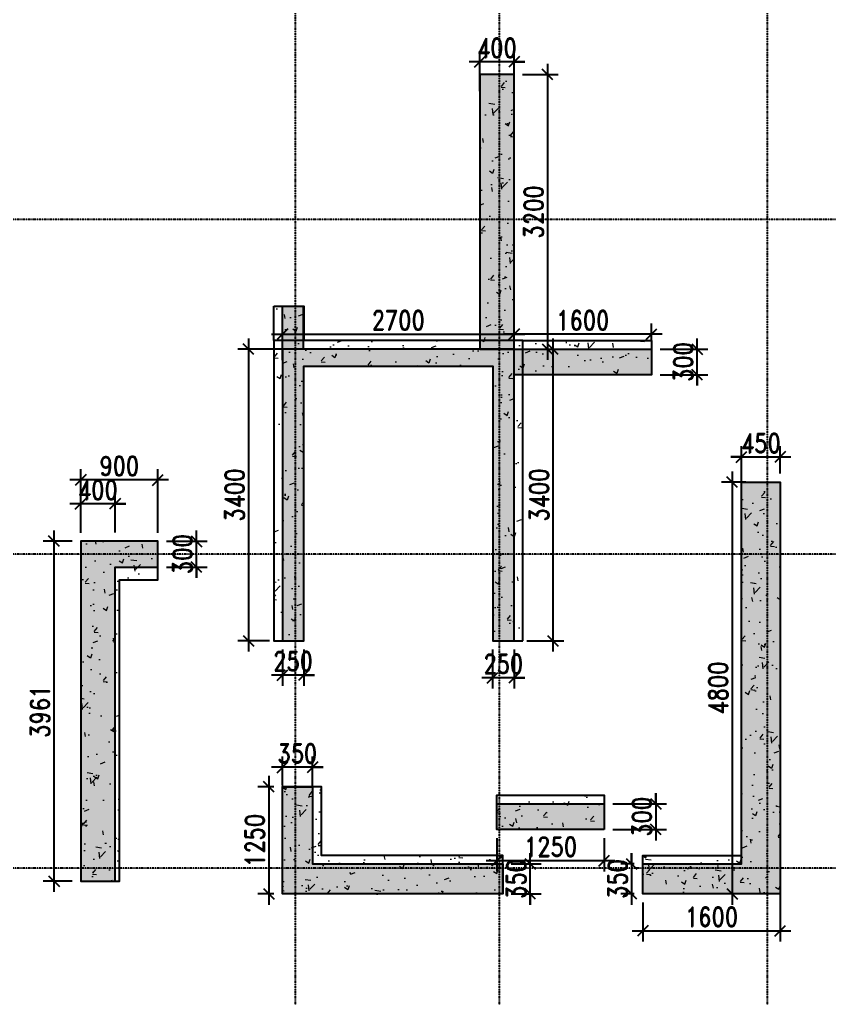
# Model space of a CAD drawing. Header units: millimetres. Extents: x 2061841 to 105821645, y -77612 to 48520811.
# Drawn here: x 105242382 to 105251819, y 48446176 to 48457584 of the extents above; entities that cross this region are included whole.
import ezdxf

# ---------------------------------------------------------------- set-up
doc = ezdxf.new("R2010")
doc.units = ezdxf.units.MM
doc.header["$LTSCALE"] = 10
doc.header["$MEASUREMENT"] = 0
doc.linetypes.add('CENTER', pattern=[2, 1.25, -0.25, 0.25, -0.25])
for name, color, linetype in [('AS-COLS', 2, 'Continuous'), ('DIM', 8, 'Continuous'), ('griddim', 3, 'Continuous'), ('S-OPENING', 6, 'Continuous')]:
    doc.layers.add(name, color=color, linetype=linetype)
doc.layers.add('S-STRCOL HATCH', color=33, linetype='Continuous', lineweight=9)
doc.styles.add('200', font='romand.shx', dxfattribs={"width": 0.8, "height": 225})
doc.dimstyles.new('GR1', dxfattribs={"dimtxt": 225, "dimasz": 125, "dimexe": 125, "dimexo": 100, "dimgap": 50, "dimtad": 1, "dimdec": 0, "dimzin": 3, "dimdsep": 46, "dimtxsty": '200', "dimblk1": 'OBLIQUE', "dimblk2": 'OBLIQUE', "dimsah": 1, "dimcen": 0.0625, "dimdle": 125, "dimclrd": 3, "dimclre": 3, "dimclrt": 2, "dimadec": 0, "dimazin": 0, "dimtfac": 1, "dimtdec": 0, "dimtix": 1, "dimtmove": 0, "dimatfit": 3, "dimfxl": 1, "dimtolj": 1, "dimtzin": 0, "dimarcsym": 0})
pattern_1 = [(50, (-102438165.63, -48481002.76), (546.554007, -47.8172566), [57.15, -628.65]), (355, (-102438165.63, -48481002.76), (-105.7302643, 573.1705357), [45.72, -502.9217525]), (100.4514447, (-102438120.1, -48481006.74), (440.8237413, 525.3532557), [48.5700264, -534.2707338]), (46.1842, (-102438165.6, -48480850.36), (813.2371227, -126.1269838), [85.725, -942.975]), (96.6355576, (-102438097.9, -48480860.9), (712.212402, 742.278374), [72.8550694, -801.4068245]), (351.1841512, (-102438165.6, -48480850.36), (712.212402, 742.278374), [68.579901, -754.379196]), (21, (-102438089.43, -48480888.46), (454.8431738, -306.7955946), [57.15, -628.65]), (326, (-102438089.43, -48480888.46), (185.406085, 552.5638984), [45.72, -502.92]), (71.451445, (-102438051.53, -48480914), (640.2492578, 245.7683067), [48.5700264, -534.2698128]), (37.5, (-102438165.63, -48481002.76), (9.26580975, 253.66511662), [0, -496.824, 0, -510.54, 0, -504.825]), (7.5, (-102438165.63, -48481002.76), (200.4589875, 300.54172445), [0, -291.084, 0, -485.394, 0, -192.405]), (327.5, (-102438335.56, -48481002.76), (406.7717855, -17.18623198), [0, -190.5, 0, -594.36, 0, -788.67]), (317.5, (-102438411.76, -48481002.76), (444.3875442, 76.2794731), [0, -247.65, 0, -394.716, 0, -560.07])]

# ---------------------------------------------------------------- blocks, each defined once
blk = doc.blocks.new('_Oblique')
at = {"color": 0, "linetype": 'ByBlock', "lineweight": -2}
blk.add_line((-0.5, -0.5), (0.5, 0.5), dxfattribs=at)
blk = doc.blocks.new('*D403')
at = {"layer": 'Defpoints', "color": 0, "transparency": 16777216}
for p in [(10969, 19708), (10969, 19268), (11369, 19268)]:
    blk.add_point(p, dxfattribs=at)
at = {"layer": 'DIM', "color": 3, "lineweight": -2, "transparency": 16777216}
for p, q in [((10969, 19368), (10969, 19833)), ((11369, 19368), (11369, 19833)), ((11494, 19708), (10844, 19708)), ((10969, 19708), (10844, 19708)), ((11369, 19708), (11494, 19708))]:
    blk.add_line(p, q, dxfattribs=at)
at = {"layer": 'DIM', "color": 3, "linetype": 'ByBlock', "lineweight": -2, "transparency": 16777216, "xscale": 125, "yscale": 125, "zscale": 125}
blk.add_blockref('_Oblique', (10969, 19708), dxfattribs=at)
at = {"layer": 'DIM', "color": 3, "linetype": 'ByBlock', "lineweight": -2, "transparency": 16777216, "xscale": 125, "yscale": 125, "zscale": 125, "rotation": 180}
blk.add_blockref('_Oblique', (11369, 19708), dxfattribs=at)
at = {"layer": 'DIM', "color": 2, "transparency": 16777216, "insert": (11169, 19870), "char_height": 225, "attachment_point": 5, "style": '200'}
blk.add_mtext('\\A1;400', dxfattribs=at)
blk = doc.blocks.new('*D404')
at = {"layer": 'Defpoints', "color": 0, "transparency": 16777216}
for p in [(11369, 19560), (11519, 16360), (11759, 16360)]:
    blk.add_point(p, dxfattribs=at)
at = {"layer": 'DIM', "color": 3, "lineweight": -2, "transparency": 16777216}
for p, q in [((11759, 19685), (11759, 16235)), ((11469, 19560), (11884, 19560)), ((11619, 16360), (11884, 16360))]:
    blk.add_line(p, q, dxfattribs=at)
at = {"layer": 'DIM', "color": 3, "linetype": 'ByBlock', "lineweight": -2, "transparency": 16777216, "xscale": 125, "yscale": 125, "zscale": 125}
for p, rotation in [((11759, 19560), 90), ((11759, 16360), 270)]:
    blk.add_blockref('_Oblique', p, dxfattribs=dict(at, rotation=rotation))
at = {"layer": 'DIM', "color": 2, "transparency": 16777216, "insert": (11597, 17960), "char_height": 225, "attachment_point": 5, "rotation": 90, "style": '200'}
blk.add_mtext('\\A1;3200', dxfattribs=at)
blk = doc.blocks.new('*D405')
at = {"layer": 'Defpoints', "color": 0, "transparency": 16777216}
for p in [(8669, 12960), (8919, 12960), (8669, 12560)]:
    blk.add_point(p, dxfattribs=at)
at = {"layer": 'DIM', "color": 3, "lineweight": -2, "transparency": 16777216}
for p, q in [((8669, 12860), (8669, 12435)), ((8919, 12860), (8919, 12435)), ((9044, 12560), (8544, 12560)), ((8669, 12560), (8544, 12560)), ((8919, 12560), (9044, 12560))]:
    blk.add_line(p, q, dxfattribs=at)
at = {"layer": 'DIM', "color": 3, "linetype": 'ByBlock', "lineweight": -2, "transparency": 16777216, "xscale": 125, "yscale": 125, "zscale": 125}
blk.add_blockref('_Oblique', (8669, 12560), dxfattribs=at)
at = {"layer": 'DIM', "color": 3, "linetype": 'ByBlock', "lineweight": -2, "transparency": 16777216, "xscale": 125, "yscale": 125, "zscale": 125, "rotation": 180}
blk.add_blockref('_Oblique', (8919, 12560), dxfattribs=at)
at = {"layer": 'DIM', "color": 2, "transparency": 16777216, "insert": (8794, 12722), "char_height": 225, "attachment_point": 5, "style": '200'}
blk.add_mtext('\\A1;250', dxfattribs=at)
blk = doc.blocks.new('*D406')
at = {"layer": 'Defpoints', "color": 0, "transparency": 16777216}
for p in [(11119, 12960), (11369, 12960), (11119, 12529)]:
    blk.add_point(p, dxfattribs=at)
at = {"layer": 'DIM', "color": 3, "lineweight": -2, "transparency": 16777216}
for p, q in [((11119, 12860), (11119, 12404)), ((11369, 12860), (11369, 12404)), ((11494, 12529), (10994, 12529)), ((11119, 12529), (10994, 12529)), ((11369, 12529), (11494, 12529))]:
    blk.add_line(p, q, dxfattribs=at)
at = {"layer": 'DIM', "color": 3, "linetype": 'ByBlock', "lineweight": -2, "transparency": 16777216, "xscale": 125, "yscale": 125, "zscale": 125}
blk.add_blockref('_Oblique', (11119, 12529), dxfattribs=at)
at = {"layer": 'DIM', "color": 3, "linetype": 'ByBlock', "lineweight": -2, "transparency": 16777216, "xscale": 125, "yscale": 125, "zscale": 125, "rotation": 180}
blk.add_blockref('_Oblique', (11369, 12529), dxfattribs=at)
at = {"layer": 'DIM', "color": 2, "transparency": 16777216, "insert": (11244, 12691), "char_height": 225, "attachment_point": 5, "style": '200'}
blk.add_mtext('\\A1;250', dxfattribs=at)
blk = doc.blocks.new('*D407')
at = {"layer": 'Defpoints', "color": 0, "transparency": 16777216}
for p in [(6319, 14557), (6319, 14121), (6719, 14121)]:
    blk.add_point(p, dxfattribs=at)
at = {"layer": 'DIM', "color": 3, "lineweight": -2, "transparency": 16777216}
for p, q in [((6319, 14221), (6319, 14682)), ((6719, 14221), (6719, 14682)), ((6844, 14557), (6194, 14557)), ((6319, 14557), (6194, 14557)), ((6719, 14557), (6844, 14557))]:
    blk.add_line(p, q, dxfattribs=at)
at = {"layer": 'DIM', "color": 3, "linetype": 'ByBlock', "lineweight": -2, "transparency": 16777216, "xscale": 125, "yscale": 125, "zscale": 125}
blk.add_blockref('_Oblique', (6319, 14557), dxfattribs=at)
at = {"layer": 'DIM', "color": 3, "linetype": 'ByBlock', "lineweight": -2, "transparency": 16777216, "xscale": 125, "yscale": 125, "zscale": 125, "rotation": 180}
blk.add_blockref('_Oblique', (6719, 14557), dxfattribs=at)
at = {"layer": 'DIM', "color": 2, "transparency": 16777216, "insert": (6519, 14719), "char_height": 225, "attachment_point": 5, "style": '200'}
blk.add_mtext('\\A1;400', dxfattribs=at)
blk = doc.blocks.new('*D408')
at = {"layer": 'Defpoints', "color": 0, "transparency": 16777216}
for p in [(6319, 14121), (6008, 10159), (6319, 10159)]:
    blk.add_point(p, dxfattribs=at)
at = {"layer": 'DIM', "color": 3, "lineweight": -2, "transparency": 16777216}
for p, q in [((6008, 14246), (6008, 10034)), ((6219, 14121), (5883, 14121)), ((6219, 10159), (5883, 10159))]:
    blk.add_line(p, q, dxfattribs=at)
at = {"layer": 'DIM', "color": 3, "linetype": 'ByBlock', "lineweight": -2, "transparency": 16777216, "xscale": 125, "yscale": 125, "zscale": 125}
for p, rotation in [((6008, 14121), 90), ((6008, 10159), 270)]:
    blk.add_blockref('_Oblique', p, dxfattribs=dict(at, rotation=rotation))
at = {"layer": 'DIM', "color": 2, "transparency": 16777216, "insert": (5845, 12140), "char_height": 225, "attachment_point": 5, "rotation": 90, "style": '200'}
blk.add_mtext('\\A1;3961', dxfattribs=at)
blk = doc.blocks.new('*D426')
at = {"layer": 'Defpoints', "color": 0, "transparency": 16777216}
for p in [(8669, 11260), (8510, 10010), (8669, 10010)]:
    blk.add_point(p, dxfattribs=at)
at = {"layer": 'DIM', "color": 3, "lineweight": -2, "transparency": 16777216}
for p, q in [((8510, 11385), (8510, 9885)), ((8569, 11260), (8385, 11260)), ((8569, 10010), (8385, 10010))]:
    blk.add_line(p, q, dxfattribs=at)
at = {"layer": 'DIM', "color": 3, "linetype": 'ByBlock', "lineweight": -2, "transparency": 16777216, "xscale": 125, "yscale": 125, "zscale": 125}
for p, rotation in [((8510, 11260), 90), ((8510, 10010), 270)]:
    blk.add_blockref('_Oblique', p, dxfattribs=dict(at, rotation=rotation))
at = {"layer": 'DIM', "color": 2, "transparency": 16777216, "insert": (8348, 10635), "char_height": 225, "attachment_point": 5, "rotation": 90, "style": '200'}
blk.add_mtext('\\A1;1250', dxfattribs=at)
blk = doc.blocks.new('*D435')
at = {"layer": 'Defpoints', "color": 0, "transparency": 16777216}
for p in [(8669, 11486), (8669, 11173), (9019, 11173)]:
    blk.add_point(p, dxfattribs=at)
at = {"layer": 'DIM', "color": 3, "lineweight": -2, "transparency": 16777216}
for p, q in [((8669, 11273), (8669, 11611)), ((9019, 11273), (9019, 11611)), ((9144, 11486), (8544, 11486)), ((8669, 11486), (8544, 11486)), ((9019, 11486), (9144, 11486))]:
    blk.add_line(p, q, dxfattribs=at)
at = {"layer": 'DIM', "color": 3, "linetype": 'ByBlock', "lineweight": -2, "transparency": 16777216, "xscale": 125, "yscale": 125, "zscale": 125}
blk.add_blockref('_Oblique', (8669, 11486), dxfattribs=at)
at = {"layer": 'DIM', "color": 3, "linetype": 'ByBlock', "lineweight": -2, "transparency": 16777216, "xscale": 125, "yscale": 125, "zscale": 125, "rotation": 180}
blk.add_blockref('_Oblique', (9019, 11486), dxfattribs=at)
at = {"layer": 'DIM', "color": 2, "transparency": 16777216, "insert": (8844, 11648), "char_height": 225, "attachment_point": 5, "style": '200'}
blk.add_mtext('\\A1;350', dxfattribs=at)
blk = doc.blocks.new('*D439')
at = {"layer": 'Defpoints', "color": 0, "transparency": 16777216}
for p in [(11169, 10760), (12419, 10760), (11169, 10398)]:
    blk.add_point(p, dxfattribs=at)
at = {"layer": 'DIM', "color": 3, "lineweight": -2, "transparency": 16777216}
for p, q in [((11169, 10660), (11169, 10273)), ((12419, 10660), (12419, 10273)), ((12544, 10398), (11044, 10398))]:
    blk.add_line(p, q, dxfattribs=at)
at = {"layer": 'DIM', "color": 3, "linetype": 'ByBlock', "lineweight": -2, "transparency": 16777216, "xscale": 125, "yscale": 125, "zscale": 125, "rotation": 180}
blk.add_blockref('_Oblique', (11169, 10398), dxfattribs=at)
at = {"layer": 'DIM', "color": 3, "linetype": 'ByBlock', "lineweight": -2, "transparency": 16777216, "xscale": 125, "yscale": 125, "zscale": 125}
blk.add_blockref('_Oblique', (12419, 10398), dxfattribs=at)
at = {"layer": 'DIM', "color": 2, "transparency": 16777216, "insert": (11794, 10561), "char_height": 225, "attachment_point": 5, "style": '200'}
blk.add_mtext('\\A1;1250', dxfattribs=at)
blk = doc.blocks.new('*D440')
at = {"layer": 'Defpoints', "color": 0, "transparency": 16777216}
for p in [(12419, 11060), (12419, 10760), (13020, 10760)]:
    blk.add_point(p, dxfattribs=at)
at = {"layer": 'DIM', "color": 3, "lineweight": -2, "transparency": 16777216}
for p, q in [((13020, 11185), (13020, 10635)), ((13020, 11060), (13020, 11185)), ((12519, 11060), (13145, 11060)), ((12519, 10760), (13145, 10760)), ((13020, 10760), (13020, 10635))]:
    blk.add_line(p, q, dxfattribs=at)
at = {"layer": 'DIM', "color": 3, "linetype": 'ByBlock', "lineweight": -2, "transparency": 16777216, "xscale": 125, "yscale": 125, "zscale": 125}
for p, rotation in [((13020, 11060), 270), ((13020, 10760), 90)]:
    blk.add_blockref('_Oblique', p, dxfattribs=dict(at, rotation=rotation))
at = {"layer": 'DIM', "color": 2, "transparency": 16777216, "insert": (12858, 10910), "char_height": 225, "attachment_point": 5, "rotation": 90, "style": '200'}
blk.add_mtext('\\A1;300', dxfattribs=at)
blk = doc.blocks.new('*D441')
at = {"layer": 'Defpoints', "color": 0, "transparency": 16777216}
for p in [(14170, 14810), (13911, 10010), (14270, 10010)]:
    blk.add_point(p, dxfattribs=at)
at = {"layer": 'DIM', "color": 3, "lineweight": -2, "transparency": 16777216}
for p, q in [((13911, 14935), (13911, 9885)), ((14070, 14810), (13786, 14810)), ((14170, 10010), (13786, 10010))]:
    blk.add_line(p, q, dxfattribs=at)
at = {"layer": 'DIM', "color": 3, "linetype": 'ByBlock', "lineweight": -2, "transparency": 16777216, "xscale": 125, "yscale": 125, "zscale": 125}
for p, rotation in [((13911, 14810), 90), ((13911, 10010), 270)]:
    blk.add_blockref('_Oblique', p, dxfattribs=dict(at, rotation=rotation))
at = {"layer": 'DIM', "color": 2, "transparency": 16777216, "insert": (13748, 12410), "char_height": 225, "attachment_point": 5, "rotation": 90, "style": '200'}
blk.add_mtext('\\A1;4800', dxfattribs=at)
blk = doc.blocks.new('*D443')
at = {"layer": 'Defpoints', "color": 0, "transparency": 16777216}
for p in [(8769, 16360), (8275, 12960), (8619, 12960)]:
    blk.add_point(p, dxfattribs=at)
at = {"layer": 'DIM', "color": 3, "lineweight": -2, "transparency": 16777216}
for p, q in [((8275, 16485), (8275, 12835)), ((8669, 16360), (8150, 16360)), ((8519, 12960), (8150, 12960))]:
    blk.add_line(p, q, dxfattribs=at)
at = {"layer": 'DIM', "color": 3, "linetype": 'ByBlock', "lineweight": -2, "transparency": 16777216, "xscale": 125, "yscale": 125, "zscale": 125}
for p, rotation in [((8275, 16360), 90), ((8275, 12960), 270)]:
    blk.add_blockref('_Oblique', p, dxfattribs=dict(at, rotation=rotation))
at = {"layer": 'DIM', "color": 2, "transparency": 16777216, "insert": (8113, 14660), "char_height": 225, "attachment_point": 5, "rotation": 90, "style": '200'}
blk.add_mtext('\\A1;3400', dxfattribs=at)
blk = doc.blocks.new('*D444')
at = {"layer": 'Defpoints', "color": 0, "transparency": 16777216}
for p in [(11419, 16360), (11419, 12960), (11822, 12960)]:
    blk.add_point(p, dxfattribs=at)
at = {"layer": 'DIM', "color": 3, "lineweight": -2, "transparency": 16777216}
for p, q in [((11822, 16485), (11822, 12835)), ((11519, 16360), (11947, 16360)), ((11519, 12960), (11947, 12960))]:
    blk.add_line(p, q, dxfattribs=at)
at = {"layer": 'DIM', "color": 3, "linetype": 'ByBlock', "lineweight": -2, "transparency": 16777216, "xscale": 125, "yscale": 125, "zscale": 125}
for p, rotation in [((11822, 16360), 90), ((11822, 12960), 270)]:
    blk.add_blockref('_Oblique', p, dxfattribs=dict(at, rotation=rotation))
at = {"layer": 'DIM', "color": 2, "transparency": 16777216, "insert": (11660, 14660), "char_height": 225, "attachment_point": 5, "rotation": 90, "style": '200'}
blk.add_mtext('\\A1;3400', dxfattribs=at)
blk = doc.blocks.new('*D445')
at = {"layer": 'Defpoints', "color": 0, "transparency": 16777216}
for p in [(11370, 16534), (8669, 16131), (11370, 16093)]:
    blk.add_point(p, dxfattribs=at)
at = {"layer": 'DIM', "color": 3, "lineweight": -2, "transparency": 16777216}
for p, q in [((8669, 16231), (8669, 16659)), ((11370, 16193), (11370, 16659)), ((8544, 16534), (11495, 16534))]:
    blk.add_line(p, q, dxfattribs=at)
at = {"layer": 'DIM', "color": 3, "linetype": 'ByBlock', "lineweight": -2, "transparency": 16777216, "xscale": 125, "yscale": 125, "zscale": 125, "rotation": 180}
blk.add_blockref('_Oblique', (8669, 16534), dxfattribs=at)
at = {"layer": 'DIM', "color": 3, "linetype": 'ByBlock', "lineweight": -2, "transparency": 16777216, "xscale": 125, "yscale": 125, "zscale": 125}
blk.add_blockref('_Oblique', (11370, 16534), dxfattribs=at)
at = {"layer": 'DIM', "color": 2, "transparency": 16777216, "insert": (10019, 16696), "char_height": 225, "attachment_point": 5, "style": '200'}
blk.add_mtext('\\A1;2700', dxfattribs=at)
blk = doc.blocks.new('*D446')
at = {"layer": 'Defpoints', "color": 0, "transparency": 16777216}
for p in [(11370, 16534), (11370, 16360), (12970, 16360)]:
    blk.add_point(p, dxfattribs=at)
at = {"layer": 'DIM', "color": 3, "lineweight": -2, "transparency": 16777216}
for p, q in [((11370, 16460), (11370, 16659)), ((12970, 16460), (12970, 16659)), ((13095, 16534), (11245, 16534))]:
    blk.add_line(p, q, dxfattribs=at)
at = {"layer": 'DIM', "color": 3, "linetype": 'ByBlock', "lineweight": -2, "transparency": 16777216, "xscale": 125, "yscale": 125, "zscale": 125, "rotation": 180}
blk.add_blockref('_Oblique', (11370, 16534), dxfattribs=at)
at = {"layer": 'DIM', "color": 3, "linetype": 'ByBlock', "lineweight": -2, "transparency": 16777216, "xscale": 125, "yscale": 125, "zscale": 125}
blk.add_blockref('_Oblique', (12970, 16534), dxfattribs=at)
at = {"layer": 'DIM', "color": 2, "transparency": 16777216, "insert": (12170, 16696), "char_height": 225, "attachment_point": 5, "style": '200'}
blk.add_mtext('\\A1;1600', dxfattribs=at)
blk = doc.blocks.new('*D447')
at = {"layer": 'Defpoints', "color": 0, "transparency": 16777216}
for p in [(12970, 16360), (13501, 16360), (12970, 16060)]:
    blk.add_point(p, dxfattribs=at)
at = {"layer": 'DIM', "color": 3, "lineweight": -2, "transparency": 16777216}
for p, q in [((13501, 15935), (13501, 16485)), ((13501, 16360), (13501, 16485)), ((13070, 16360), (13626, 16360)), ((13070, 16060), (13626, 16060)), ((13501, 16060), (13501, 15935))]:
    blk.add_line(p, q, dxfattribs=at)
at = {"layer": 'DIM', "color": 3, "linetype": 'ByBlock', "lineweight": -2, "transparency": 16777216, "xscale": 125, "yscale": 125, "zscale": 125}
for p, rotation in [((13501, 16360), 270), ((13501, 16060), 90)]:
    blk.add_blockref('_Oblique', p, dxfattribs=dict(at, rotation=rotation))
at = {"layer": 'DIM', "color": 2, "transparency": 16777216, "insert": (13339, 16210), "char_height": 225, "attachment_point": 5, "rotation": 90, "style": '200'}
blk.add_mtext('\\A1;300', dxfattribs=at)
blk = doc.blocks.new('*D453')
at = {"layer": 'Defpoints', "color": 0, "transparency": 16777216}
for p in [(14470, 15103), (14470, 14810), (14020, 14710)]:
    blk.add_point(p, dxfattribs=at)
at = {"layer": 'DIM', "color": 3, "lineweight": -2, "transparency": 16777216}
for p, q in [((14020, 14810), (14020, 15228)), ((14470, 14910), (14470, 15228)), ((13895, 15103), (14595, 15103)), ((14020, 15103), (13895, 15103)), ((14470, 15103), (14595, 15103))]:
    blk.add_line(p, q, dxfattribs=at)
at = {"layer": 'DIM', "color": 3, "linetype": 'ByBlock', "lineweight": -2, "transparency": 16777216, "xscale": 125, "yscale": 125, "zscale": 125}
blk.add_blockref('_Oblique', (14020, 15103), dxfattribs=at)
at = {"layer": 'DIM', "color": 3, "linetype": 'ByBlock', "lineweight": -2, "transparency": 16777216, "xscale": 125, "yscale": 125, "zscale": 125, "rotation": 180}
blk.add_blockref('_Oblique', (14470, 15103), dxfattribs=at)
at = {"layer": 'DIM', "color": 2, "transparency": 16777216, "insert": (14245, 15265), "char_height": 225, "attachment_point": 5, "style": '200'}
blk.add_mtext('\\A1;450', dxfattribs=at)
blk = doc.blocks.new('*D476')
at = {"layer": 'AS-COLS', "color": 3, "lineweight": -2, "transparency": 16777216}
for p, q in [((11558, 9885), (11558, 10485)), ((11558, 10360), (11558, 10485)), ((11336, 10360), (11683, 10360)), ((11336, 10010), (11683, 10010)), ((11558, 10010), (11558, 9885))]:
    blk.add_line(p, q, dxfattribs=at)
at = {"layer": 'Defpoints', "color": 0, "transparency": 16777216}
for p in [(11236, 10360), (11558, 10360), (11236, 10010)]:
    blk.add_point(p, dxfattribs=at)
at = {"layer": 'AS-COLS', "color": 3, "linetype": 'ByBlock', "lineweight": -2, "transparency": 16777216, "xscale": 125, "yscale": 125, "zscale": 125}
for p, rotation in [((11558, 10360), 270), ((11558, 10010), 90)]:
    blk.add_blockref('_Oblique', p, dxfattribs=dict(at, rotation=rotation))
at = {"layer": 'AS-COLS', "color": 2, "transparency": 16777216, "insert": (11395, 10185), "char_height": 225, "attachment_point": 5, "rotation": 90, "style": '200'}
blk.add_mtext('\\A1;350', dxfattribs=at)
blk = doc.blocks.new('*D488')
at = {"color": 3, "lineweight": -2, "transparency": 16777216}
for p, q in [((12738, 10485), (12738, 9885)), ((12738, 10360), (12738, 10485)), ((12770, 10360), (12613, 10360)), ((12770, 10010), (12613, 10010)), ((12738, 10010), (12738, 9885))]:
    blk.add_line(p, q, dxfattribs=at)
at = {"layer": 'Defpoints', "color": 0, "transparency": 16777216}
for p in [(12870, 10360), (12738, 10010), (12870, 10010)]:
    blk.add_point(p, dxfattribs=at)
at = {"color": 3, "linetype": 'ByBlock', "lineweight": -2, "transparency": 16777216, "xscale": 125, "yscale": 125, "zscale": 125}
for p, rotation in [((12738, 10360), 270), ((12738, 10010), 90)]:
    blk.add_blockref('_Oblique', p, dxfattribs=dict(at, rotation=rotation))
at = {"color": 2, "transparency": 16777216, "insert": (12576, 10185), "char_height": 225, "attachment_point": 5, "rotation": 90, "style": '200'}
blk.add_mtext('\\A1;350', dxfattribs=at)
blk = doc.blocks.new('*D489')
at = {"color": 3, "lineweight": -2, "transparency": 16777216}
for p, q in [((14470, 10010), (14470, 9456)), ((12870, 9910), (12870, 9456)), ((12745, 9581), (14595, 9581))]:
    blk.add_line(p, q, dxfattribs=at)
at = {"layer": 'Defpoints', "color": 0, "transparency": 16777216}
for p in [(14470, 10110), (12870, 10010), (14470, 9581)]:
    blk.add_point(p, dxfattribs=at)
at = {"color": 3, "linetype": 'ByBlock', "lineweight": -2, "transparency": 16777216, "xscale": 125, "yscale": 125, "zscale": 125, "rotation": 180}
blk.add_blockref('_Oblique', (12870, 9581), dxfattribs=at)
at = {"color": 3, "linetype": 'ByBlock', "lineweight": -2, "transparency": 16777216, "xscale": 125, "yscale": 125, "zscale": 125}
blk.add_blockref('_Oblique', (14470, 9581), dxfattribs=at)
at = {"color": 2, "transparency": 16777216, "insert": (13670, 9743), "char_height": 225, "attachment_point": 5, "style": '200'}
blk.add_mtext('\\A1;1600', dxfattribs=at)
blk = doc.blocks.new('*D669')
at = {"layer": 'AS-COLS', "color": 3, "lineweight": -2, "transparency": 16777216}
for p, q in [((102480094, 48549618), (102480094, 48550358)), ((102480994, 48549618), (102480994, 48550358)), ((102481119, 48550233), (102479969, 48550233))]:
    blk.add_line(p, q, dxfattribs=at)
at = {"layer": 'Defpoints', "color": 0, "transparency": 16777216}
for p in [(102480094, 48550233), (102480094, 48549518), (102480994, 48549518)]:
    blk.add_point(p, dxfattribs=at)
at = {"layer": 'AS-COLS', "color": 3, "linetype": 'ByBlock', "lineweight": -2, "transparency": 16777216, "xscale": 125, "yscale": 125, "zscale": 125, "rotation": 180}
blk.add_blockref('_Oblique', (102480094, 48550233), dxfattribs=at)
at = {"layer": 'AS-COLS', "color": 3, "linetype": 'ByBlock', "lineweight": -2, "transparency": 16777216, "xscale": 125, "yscale": 125, "zscale": 125}
blk.add_blockref('_Oblique', (102480994, 48550233), dxfattribs=at)
at = {"layer": 'AS-COLS', "color": 2, "transparency": 16777216, "insert": (102480544, 48550396), "char_height": 225, "attachment_point": 5, "style": '200'}
blk.add_mtext('\\A1;900', dxfattribs=at)
blk = doc.blocks.new('*D670')
at = {"layer": 'AS-COLS', "color": 3, "lineweight": -2, "transparency": 16777216}
for p, q in [((102481443, 48549093), (102481443, 48549643)), ((102481443, 48549518), (102481443, 48549643)), ((102481094, 48549518), (102481568, 48549518)), ((102481094, 48549218), (102481568, 48549218)), ((102481443, 48549218), (102481443, 48549093))]:
    blk.add_line(p, q, dxfattribs=at)
at = {"layer": 'Defpoints', "color": 0, "transparency": 16777216}
for p in [(102480994, 48549518), (102481443, 48549518), (102480994, 48549218)]:
    blk.add_point(p, dxfattribs=at)
at = {"layer": 'AS-COLS', "color": 3, "linetype": 'ByBlock', "lineweight": -2, "transparency": 16777216, "xscale": 125, "yscale": 125, "zscale": 125}
for p, rotation in [((102481443, 48549518), 270), ((102481443, 48549218), 90)]:
    blk.add_blockref('_Oblique', p, dxfattribs=dict(at, rotation=rotation))
at = {"layer": 'AS-COLS', "color": 2, "transparency": 16777216, "insert": (102481281, 48549368), "char_height": 225, "attachment_point": 5, "rotation": 90, "style": '200'}
blk.add_mtext('\\A1;300', dxfattribs=at)
blk = doc.blocks.new('G$C89AE7293')
at = {"layer": 'S-STRCOL HATCH'}
h = blk.add_hatch(dxfattribs=at)
h.set_pattern_fill('AR-CONC', color=3, scale=3)
h.set_pattern_definition(pattern_1)
h.paths.add_polyline_path([(10500, 19074), (10100, 19074), (10100, 15875), (10500, 15875), (10500, 19074)])
h = blk.add_hatch(dxfattribs=at)
h.set_pattern_fill('AR-CONC', color=3, scale=3)
h.set_pattern_definition(pattern_1)
h.paths.add_polyline_path([(7700, 16375), (8050, 16375), (8050, 15975), (7700, 15975), (7700, 16375)])
h = blk.add_hatch(dxfattribs=at)
h.set_pattern_fill('AR-CONC', color=3, scale=3)
h.set_pattern_definition(pattern_1)
h.paths.add_polyline_path([(10600, 12475), (10600, 15975), (7700, 15975), (7700, 12475), (8050, 12475), (8050, 15675), (10250, 15675), (10250, 12475), (10600, 12475)])
h = blk.add_hatch(dxfattribs=at)
h.set_pattern_fill('AR-CONC', color=3, scale=3)
h.set_pattern_definition(pattern_1)
h.paths.add_polyline_path([(12100, 15975), (12100, 15575), (10600, 15575), (10600, 15975), (12100, 15975)])
h = blk.add_hatch(dxfattribs=at)
h.set_pattern_fill('AR-CONC', color=3, scale=3)
h.set_pattern_definition(pattern_1)
edge = h.paths.add_edge_path()
edge.add_line((13300, 9525), (12000, 9525))
edge.add_line((12000, 9525), (12000, 9974))
edge.add_line((12000, 9974), (13150, 9974))
edge.add_line((13150, 9974), (13150, 14325))
edge.add_line((13150, 14325), (13600, 14325))
edge.add_line((13600, 14325), (13600, 9525))
edge.add_line((13600, 9525), (13300, 9525))
h = blk.add_hatch(dxfattribs=at)
h.set_pattern_fill('AR-CONC', color=3, scale=3)
h.set_pattern_definition(pattern_1)
h.paths.add_polyline_path([(13300, 9525), (13600, 9525), (13600, 14325), (13300, 14325), (13300, 9525)])
h = blk.add_hatch(dxfattribs=at)
h.set_pattern_fill('AR-CONC', color=3, scale=3)
h.set_pattern_definition(pattern_1)
h.paths.add_polyline_path([(5450, 13635), (5450, 9673), (5900, 9673), (5900, 13185), (6350, 13185), (6350, 13635), (5450, 13635)])
h = blk.add_hatch(dxfattribs=at)
h.set_pattern_fill('AR-CONC', color=3, scale=3)
h.set_pattern_definition(pattern_1)
h.paths.add_polyline_path([(8150, 9525), (8150, 9525), (7800, 9525), (7800, 10775), (8250, 10775), (8250, 9975), (10366, 9975), (10366, 9525), (8150, 9525)])
h = blk.add_hatch(dxfattribs=at)
h.set_pattern_fill('AR-CONC', color=3, scale=3)
h.set_pattern_definition(pattern_1)
h.paths.add_polyline_path([(11550, 10275), (10300, 10275), (10300, 10675), (11550, 10675), (11550, 10275)])
at = {"layer": 'AS-COLS', "color": 1, "elevation": 0}
for points in [[(10500, 19074), (10100, 19074), (10100, 15875), (10500, 15875)], [(7700, 16375), (8050, 16375), (8050, 15975), (7700, 15975)], [(10600, 12475), (10600, 15975), (7700, 15975), (7700, 12475), (8050, 12475), (8050, 15675), (10250, 15675), (10250, 12475)], [(12100, 15975), (12100, 15575), (10600, 15575), (10600, 15975)], [(11550, 10275), (10300, 10275), (10300, 10675), (11550, 10675)]]:
    blk.add_lwpolyline(points, close=True, dxfattribs=at)
for points in [[(13300, 9525), (12000, 9525), (12000, 9974), (13150, 9974), (13150, 14325), (13600, 14325), (13600, 9525), (13300, 9525)], [(5450, 13635), (5450, 9673), (5900, 9673), (5900, 13185), (6350, 13185), (6350, 13635), (5450, 13635)], [(5450, 13635), (5450, 13635), (5450, 13335), (5450, 13335)], [(8150, 9525), (8150, 9525), (7800, 9525), (7800, 10775), (8250, 10775), (8250, 9975), (10366, 9975), (10366, 9525), (8150, 9525)]]:
    blk.add_lwpolyline(points, dxfattribs=at)
blk = doc.blocks.new('G$CDE8A9FAD')
at = {"layer": 'S-STRCOL HATCH'}
h = blk.add_hatch(color=256, dxfattribs=at)
h.dxf.hatch_style = 1
h.paths.add_polyline_path([(11369.4, 19560.3), (10969.4, 19560.3), (10969.4, 16360.5), (11369.4, 16360.5), (11369.4, 19560.3)])
h = blk.add_hatch(color=256, dxfattribs=at)
h.dxf.hatch_style = 1
h.paths.add_polyline_path([(8669.4, 16860.5), (8909.5, 16860.5), (8909.5, 16360.5), (8669.4, 16360.5), (8669.4, 16860.5)])
h = blk.add_hatch(color=256, dxfattribs=at)
h.dxf.hatch_style = 1
h.paths.add_polyline_path([(11369.5, 12960.5), (11369.5, 16360.5), (8669.5, 16360.5), (8669.5, 12960.5), (8919.5, 12960.5), (8919.5, 16160.5), (11119.5, 16160.5), (11119.5, 12960.5), (11369.5, 12960.5)])
h = blk.add_hatch(color=256, dxfattribs=at)
h.dxf.hatch_style = 1
h.paths.add_polyline_path([(12969.5, 16360.5), (12969.5, 16060.5), (11369.5, 16060.5), (11369.5, 16360.5), (12969.5, 16360.5)])
h = blk.add_hatch(color=256, dxfattribs=at)
h.dxf.hatch_style = 1
edge = h.paths.add_edge_path()
edge.add_line((14169.6, 10010.5), (12869.6, 10010.5))
edge.add_line((12869.6, 10010.5), (12869.6, 10360))
edge.add_line((12869.6, 10360), (14019.6, 10360))
edge.add_line((14019.6, 10360), (14019.6, 14810.5))
edge.add_line((14019.6, 14810.5), (14469.6, 14810.5))
edge.add_line((14469.6, 14810.5), (14469.6, 10010.5))
edge.add_line((14469.6, 10010.5), (14169.6, 10010.5))
h = blk.add_hatch(color=256, dxfattribs=at)
h.dxf.hatch_style = 1
h.paths.add_polyline_path([(14169.6, 10010.5), (14469.6, 10010.5), (14469.6, 14810.5), (14169.6, 14810.5), (14169.6, 10010.5)])
h = blk.add_hatch(color=256, dxfattribs=at)
h.dxf.hatch_style = 1
h.paths.add_polyline_path([(6319.5, 14120.5), (6319.5, 10159.3), (6719.5, 10159.3), (6719.5, 13820.5), (7219.4, 13820.5), (7219.4, 14120.5), (6319.5, 14120.5)])
h = blk.add_hatch(color=256, dxfattribs=at)
h.dxf.hatch_style = 1
h.paths.add_polyline_path([(9019.5, 10010.5), (9019.5, 10010.5), (8669.5, 10010.5), (8669.5, 11260.5), (9019.5, 11260.5), (9019.5, 10360.5), (11236.1, 10360.5), (11236.1, 10010.5), (9019.5, 10010.5)])
h = blk.add_hatch(color=256, dxfattribs=at)
h.dxf.hatch_style = 1
h.paths.add_polyline_path([(12419.5, 10760.5), (11169.5, 10760.5), (11169.5, 11060.5), (12419.5, 11060.5)])
at = {"layer": 'AS-COLS', "color": 1, "elevation": 0}
for points in [[(11369.4, 19560.3), (10969.4, 19560.3), (10969.4, 16360.5), (11369.4, 16360.5)], [(8669.4, 16860.5), (8909.5, 16860.5), (8909.5, 16360.5), (8669.4, 16360.5)], [(11369.5, 12960.5), (11369.5, 16360.5), (8669.5, 16360.5), (8669.5, 12960.5), (8919.5, 12960.5), (8919.5, 16160.5), (11119.5, 16160.5), (11119.5, 12960.5)], [(12969.5, 16360.5), (12969.5, 16060.5), (11369.5, 16060.5), (11369.5, 16360.5)], [(12419.5, 10760.5), (11169.5, 10760.5), (11169.5, 11060.5), (12419.5, 11060.5)]]:
    blk.add_lwpolyline(points, close=True, dxfattribs=at)
for points in [[(14169.6, 10010.5), (12869.6, 10010.5), (12869.6, 10360), (14019.6, 10360), (14019.6, 14810.5), (14469.6, 14810.5), (14469.6, 10010.5), (14169.6, 10010.5)], [(6319.5, 14120.5), (6319.4, 14120.5), (6319.4, 13820.5), (6319.5, 13820.5)], [(6319.5, 14120.5), (6319.5, 10159.3), (6719.5, 10159.3), (6719.5, 13820.5), (7219.4, 13820.5), (7219.4, 14120.5), (6319.5, 14120.5)], [(9019.5, 10010.5), (9019.5, 10010.5), (8669.5, 10010.5), (8669.5, 11260.5), (9019.5, 11260.5), (9019.5, 10360.5), (11236.1, 10360.5), (11236.1, 10010.5), (9019.5, 10010.5)]]:
    blk.add_lwpolyline(points, dxfattribs=at)
at = {"color": 6}
dim = blk.add_linear_dim(base=(12738.2891, 10010.4758), p1=(12869.5569, 10359.9925), p2=(12869.5569, 10010.4758), angle=90, dimstyle='GR1', dxfattribs=at)
dim.commit()
dim.dimension.update_dxf_attribs({"geometry": '*D488', "text_midpoint": (12575.7891, 10185.2341)})
dim = blk.add_linear_dim(base=(14469.6, 9580.9), p1=(12869.6, 10010.5), p2=(14469.6, 10110.5), dimstyle='GR1', dxfattribs=at)
dim.commit()
dim.dimension.update_dxf_attribs({"geometry": '*D489', "text_midpoint": (13669.6, 9743.4)})
at = {"layer": 'AS-COLS', "color": 6}
dim = blk.add_linear_dim(base=(11557.7, 10360.5), p1=(11236.1, 10010.5), p2=(11236.1, 10360.5), angle=90, dimstyle='GR1', dxfattribs=at)
dim.commit()
dim.dimension.update_dxf_attribs({"geometry": '*D476', "text_midpoint": (11395.2, 10185.5)})
at = {"layer": 'DIM'}
for base, p1, p2, picture, middle in [((10969.4, 19707.5, 0), (11369.4, 19268), (10969.4, 19268), '*D403', (11169.4, 19870, 0)), ((11369.5, 16533.7, 0), (8669.5, 16130.6), (11369.5, 16092.9), '*D445', (10019.5, 16696.2, 0)), ((11369.5, 16533.7), (12969.5, 16360.5), (11369.5, 16360.5), '*D446', (12169.5, 16696.2)), ((14469.6, 15102.5, 0), (14019.6, 14710.5), (14469.6, 14810.5), '*D453', (14244.6, 15265, 0)), ((6319.5, 14556.9, 0), (6719.5, 14120.5), (6319.5, 14120.5), '*D407', (6519.5, 14719.4, 0)), ((8669.5, 12559.9, 0), (8919.5, 12960.5), (8669.5, 12960.5), '*D405', (8794.5, 12722.4, 0)), ((11119.5, 12528.5, 0), (11369.5, 12960.5), (11119.5, 12960.5), '*D406', (11244.5, 12691, 0)), ((8669.5, 11486, 0), (9019.5, 11172.7), (8669.5, 11172.7), '*D435', (8844.5, 11648.5, 0)), ((11169.5, 10398.1, 0), (12419.5, 10760.5), (11169.5, 10760.5), '*D439', (11794.5, 10560.6, 0))]:
    dim = blk.add_linear_dim(base=base, p1=p1, p2=p2, dimstyle='GR1', dxfattribs=at)
    dim.commit()
    dim.dimension.update_dxf_attribs({"geometry": picture, "text_midpoint": middle})
for base, p1, p2, picture, middle in [((11759.2, 16360.5, 0), (11369.4, 19560.3), (11519.5, 16360.5), '*D404', (11596.7, 17960.4, 0)), ((8275.1, 12960.5, 0), (8769.5, 16360.5), (8619.5, 12960.5), '*D443', (8112.6, 14660.5, 0)), ((11822.5, 12960.5, 0), (11419.5, 16360.5), (11419.5, 12960.5), '*D444', (11660, 14660.5, 0)), ((13501.1, 16360.5), (12969.5, 16060.5), (12969.5, 16360.5), '*D447', (13338.6, 16210.5)), ((13910.8, 10010.5, 0), (14169.6, 14810.5), (14269.5, 10010.5), '*D441', (13748.3, 12410.5, 0)), ((6008, 10159.3, 0), (6319.5, 14120.5), (6319.5, 10159.3, 0), '*D408', (5845.5, 12139.9, 0)), ((8510.4, 10010.5, 0), (8669.5, 11260.5), (8669.5, 10010.5), '*D426', (8347.9, 10635.5, 0)), ((13020.4, 10760.5, 0), (12419.5, 11060.5), (12419.5, 10760.5), '*D440', (12857.9, 10910.5, 0))]:
    dim = blk.add_linear_dim(base=base, p1=p1, p2=p2, angle=90, dimstyle='GR1', dxfattribs=at)
    dim.commit()
    dim.dimension.update_dxf_attribs({"geometry": picture, "text_midpoint": middle})
blk = doc.blocks.new('TOWER-A TYPICAL FLOOR FRAMING PLAN N')
at = {"layer": 'griddim', "color": 6, "linetype": 'CENTER', "ltscale": 0.02}
for p, q in [((102482594.3, 48566881), (102482594.3, 48532643.9)), ((102484969.2, 48566881), (102484969.2, 48532643.9)), ((102488094.4, 48566881), (102488094.4, 48532643.9)), ((102501249.8, 48553267.6), (102471357.5, 48553267.6)), ((102501249.8, 48549368.2), (102471357.5, 48549368.2)), ((102501249.8, 48545708.2), (102471357.5, 48545708.2))]:
    blk.add_line(p, q, dxfattribs=at)
at = {"layer": 'AS-COLS', "color": 6}
for name, p in [('G$CDE8A9FAD', (102473774.9, 48535398)), ('G$C89AE7293', (102474644.6, 48535883.9))]:
    blk.add_blockref(name, p, dxfattribs=at)
dim = blk.add_linear_dim(base=(102480094.3, 48550233.4), p1=(102480994.2, 48549518.5), p2=(102480094.3, 48549518.5), dimstyle='GR1', dxfattribs=at)
dim.commit()
dim.dimension.update_dxf_attribs({"geometry": '*D669', "text_midpoint": (102480544.3, 48550395.9)})
dim = blk.add_linear_dim(base=(102481443.1, 48549518.5), p1=(102480994.2, 48549218.5), p2=(102480994.2, 48549518.5), angle=90, dimstyle='GR1', dxfattribs=at)
dim.commit()
dim.dimension.update_dxf_attribs({"geometry": '*D670', "text_midpoint": (102481280.6, 48549368.5)})

msp = doc.modelspace()

# ---------------------------------------------------------------- block references
at = {"layer": 'S-OPENING'}
msp.add_blockref('TOWER-A TYPICAL FLOOR FRAMING PLAN N', (2763000.3, -98014.7), dxfattribs=at)

doc.saveas('drawing.dxf')
